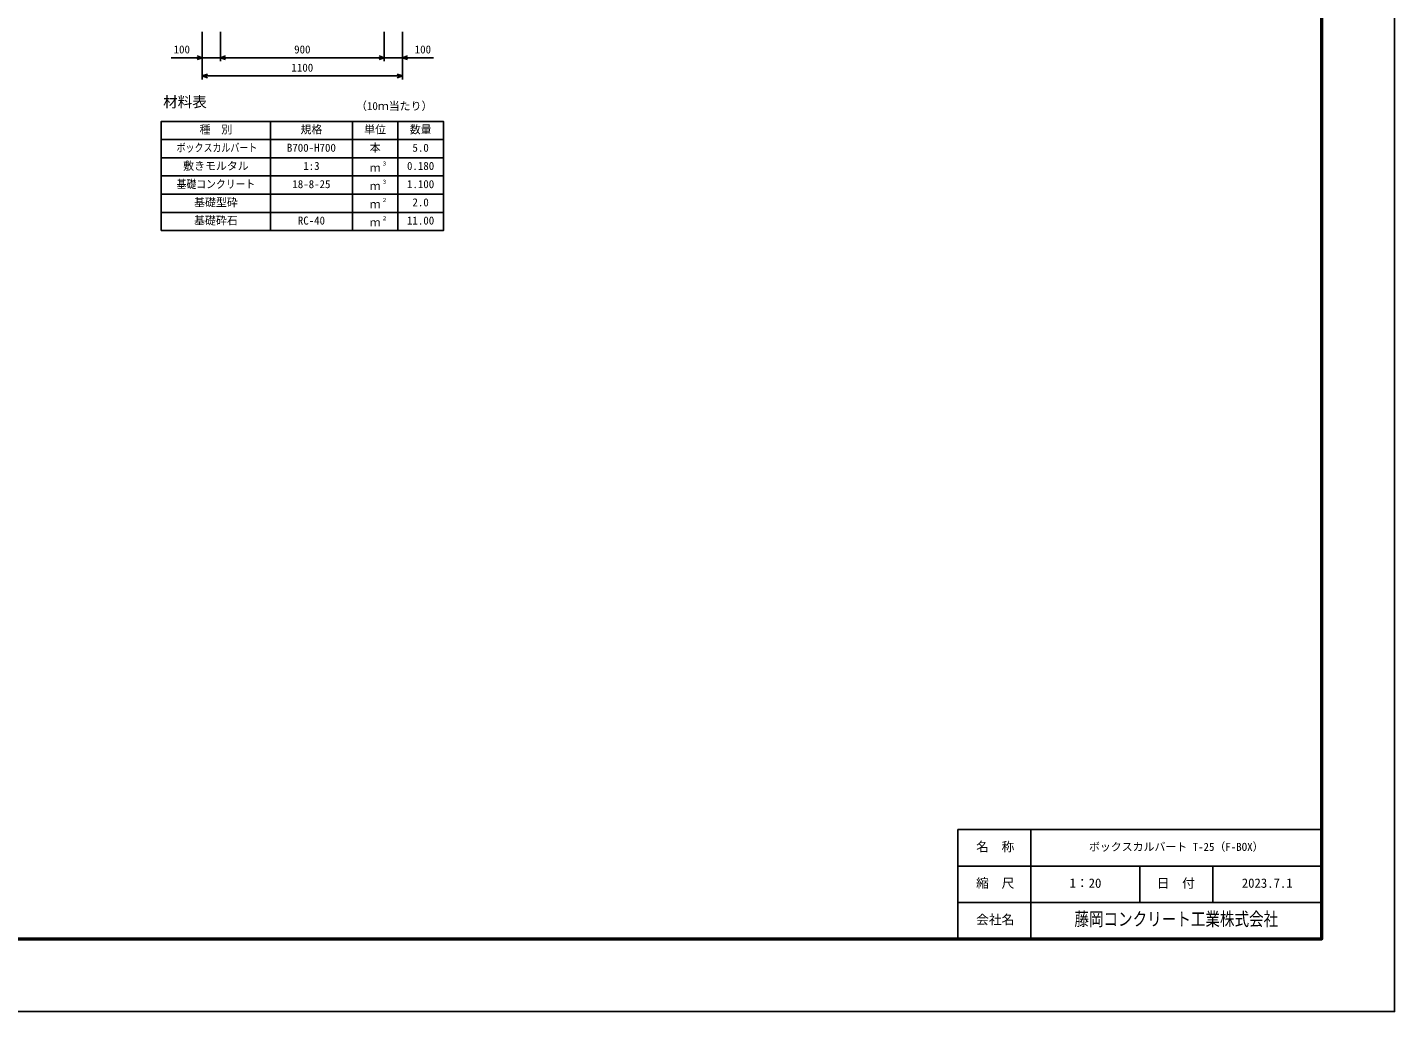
# Model space of a CAD drawing. Units: millimetres, scale not verified. Extents: x -16800 to 16800, y -5940 to 5940.
# Drawn here: x 9286 to 16800, y -5940 to -533 of the extents above; entities that cross this region are included whole.
import ezdxf
from ezdxf.enums import TextEntityAlignment as Align

# ---------------------------------------------------------------- set-up
doc = ezdxf.new("R2010")
doc.units = ezdxf.units.MM
doc.header["$LTSCALE"] = 20
for name, color, linetype, lineweight in [('0-0_DIM', 7, 'Continuous', 25), ('0-1_Defpoints', 5, 'Continuous', 25), ('0-3_HYO', 3, 'Continuous', 25), ('0-4_HYO2', 4, 'Continuous', 25), ('0-7_TXT', 7, 'Continuous', 25), ('0-8_WAKU', 3, 'Continuous', 25), ('0-9_WAKU-LINE', 7, 'Continuous', 25)]:
    doc.layers.add(name, color=color, linetype=linetype, lineweight=lineweight)
doc.layers.add('0-A_WAKU-TXT', color=7, linetype='Continuous')
doc.styles.add('ＭＳ ゴシック', font='')
doc.styles.get('ＭＳ ゴシック').set_extended_font_data('MS Gothic')

msp = doc.modelspace()

# ---------------------------------------------------------------- linework, layer by layer
at = {"layer": '0-0_DIM'}
for p, q in [((10247.31, -819.2), (10247.31, -556.86)), ((10347.31, -719.2), (10347.31, -556.86)), ((11247.31, -719.2), (11247.31, -556.86)), ((11347.31, -819.2), (11347.31, -556.86)), ((10077.31, -699.2), (10247.31, -699.2)), ((10247.31, -699.2), (10347.31, -699.2)), ((10347.31, -699.2), (11247.31, -699.2)), ((10247.31, -799.2), (11347.31, -799.2))]:
    msp.add_line(p, q, dxfattribs=at)
for points in [[(10219.12, -688.94), (10247.31, -699.2), (10219.12, -709.46)], [(10375.51, -709.46), (10347.31, -699.2), (10375.51, -688.94)], [(11219.12, -688.94), (11247.31, -699.2), (11219.12, -709.46)], [(11517.32, -699.2), (11347.31, -699.2), (11247.31, -699.2)], [(11375.51, -688.94), (11347.31, -699.2), (11375.51, -709.46)], [(10275.51, -809.46), (10247.31, -799.2), (10275.51, -788.94)], [(11319.12, -788.94), (11347.31, -799.2), (11319.12, -809.46)]]:
    msp.add_lwpolyline(points, dxfattribs=at)
at = {"layer": '0-1_Defpoints'}
msp.add_lwpolyline([(0, -5940), (16800, -5940), (16800, 5940), (0, 5940)], close=True, dxfattribs=at)
at = {"layer": '0-3_HYO'}
for p, q in [((10622.31, -1049.2), (10622.31, -1649.2)), ((11072.31, -1049.2), (11072.31, -1649.2)), ((11322.31, -1049.2), (11322.31, -1649.2)), ((10022.31, -1149.2), (11572.31, -1149.2))]:
    msp.add_line(p, q, dxfattribs=at)
msp.add_lwpolyline([(10022.31, -1649.2), (11572.31, -1649.2), (11572.31, -1049.2), (10022.31, -1049.2)], close=True, dxfattribs=at)
at = {"layer": '0-4_HYO2'}
for p, q in [((10022.31, -1249.2), (11572.31, -1249.2)), ((10022.31, -1349.2), (11572.31, -1349.2)), ((10022.31, -1449.2), (11572.31, -1449.2)), ((10022.31, -1549.2), (11572.31, -1549.2))]:
    msp.add_line(p, q, dxfattribs=at)
at = {"layer": '0-8_WAKU'}
for p, q in [((14400, -4940), (16400, -4940)), ((14400, -5540), (14400, -4940))]:
    msp.add_line(p, q, dxfattribs=at)
at = {"layer": '0-8_WAKU', "lineweight": 50}
msp.add_lwpolyline([(400, -5540), (16400, -5540), (16400, 5540), (400, 5540)], close=True, dxfattribs=at)
at = {"layer": '0-9_WAKU-LINE'}
for p, q in [((14800, -5540), (14800, -4940)), ((14400, -5140), (16400, -5140)), ((15400, -5340), (15400, -5140)), ((15800, -5340), (15800, -5140)), ((14400, -5340), (16400, -5340))]:
    msp.add_line(p, q, dxfattribs=at)

# ---------------------------------------------------------------- texts
at = {"layer": '0-0_DIM', "style": 'ＭＳ ゴシック'}
for s, p in [('100', (10089.87, -689.2)), ('900', (10752.31, -689.2)), ('100', (11414.76, -689.2)), ('1100', (10737.31, -789.2))]:
    msp.add_text(s, height=43.99, dxfattribs=at).set_placement(p, align=Align.BOTTOM_LEFT)
at = {"layer": '0-7_TXT', "style": 'ＭＳ ゴシック'}
for s, height, p in [('材料表', 58.65, (10032.31, -989.2)), ('（10ｍ当たり）', 43.99, (11092.31, -1000.2)), ('種\u3000別', 43.99, (10232.31, -1129.2)), ('規格', 43.99, (10787.31, -1129.2)), ('単位', 43.99, (11137.31, -1129.2)), ('数量', 43.99, (11387.31, -1129.2)), ('B700-H700', 43.99, (10712.31, -1229.2)), ('本', 43.99, (11167.31, -1229.2)), ('5.0', 43.99, (11402.31, -1229.2)), ('敷きモルタル', 43.99, (10142.31, -1329.2)), ('1:3', 43.99, (10802.31, -1329.2)), ('３', 21.99, (11232.86, -1298.83)), ('0.180', 43.99, (11372.31, -1329.2)), ('ｍ', 43.99, (11167.31, -1339.2)), ('18-8-25', 43.99, (10742.31, -1429.2)), ('ｍ', 43.99, (11167.31, -1439.2)), ('３', 21.99, (11232.86, -1398.83)), ('1.100', 43.99, (11372.31, -1429.2)), ('基礎型砕', 43.99, (10202.31, -1529.2)), ('ｍ', 43.99, (11167.31, -1539.2)), ('２', 21.99, (11232.86, -1498.83)), ('2.0', 43.99, (11402.31, -1529.2)), ('基礎砕石', 43.99, (10202.31, -1629.2)), ('RC-40', 43.99, (10772.31, -1629.2)), ('２', 21.99, (11232.86, -1598.83)), ('11.00', 43.99, (11372.31, -1629.2)), ('ｍ', 43.99, (11167.31, -1639.2))]:
    msp.add_text(s, height=height, dxfattribs=at).set_placement(p, align=Align.BOTTOM_LEFT)
for s, width, p in [('ボックスカルバート', 0.8, (10106.31, -1229.2)), ('基礎コンクリート', 0.9, (10106.31, -1429.2))]:
    msp.add_text(s, height=43.99, dxfattribs=dict(at, width=width)).set_placement(p, align=Align.BOTTOM_LEFT)
at = {"layer": '0-A_WAKU-TXT', "style": 'ＭＳ ゴシック'}
for s, height, p in [('名\u3000称', 51.32, (14499.9, -5075)), ('ボックスカルバート T-25（F-BOX）', 43.99, (15120, -5070)), ('縮\u3000尺', 51.32, (14499.9, -5275)), ('1：20', 51.32, (15013.5, -5275)), ('日\u3000付', 51.32, (15491.89, -5275)), ('2023.7.1', 51.32, (15960, -5275)), ('会社名', 51.32, (14499.9, -5475))]:
    msp.add_text(s, height=height, dxfattribs=at).set_placement(p, align=Align.BOTTOM_LEFT)
at = {"layer": '0-A_WAKU-TXT', "style": 'ＭＳ ゴシック', "width": 0.8}
msp.add_text('藤岡コンクリート工業株式会社', height=73.31, dxfattribs=at).set_placement((15040, -5490), align=Align.BOTTOM_LEFT)

doc.saveas('drawing.dxf')
